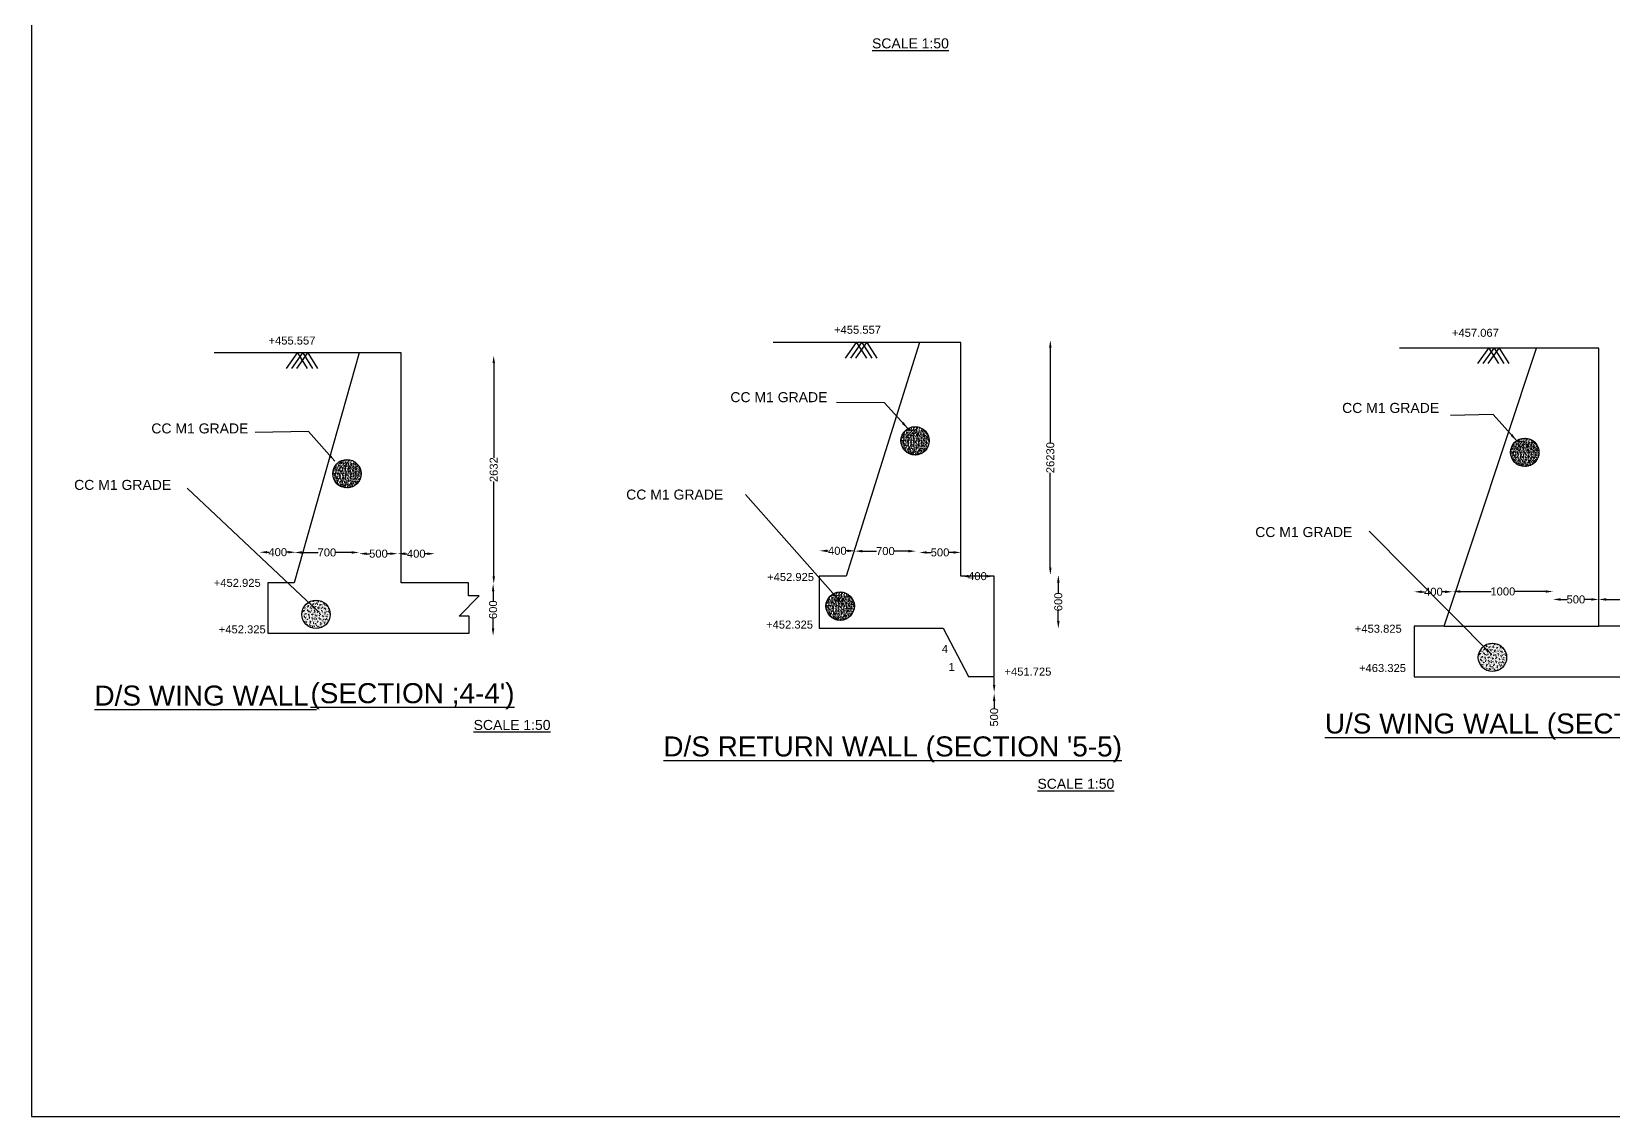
# Model space of a CAD drawing. Header units: millimetres. Extents: x -53222640 to -53191500, y 22140800 to 22162376.
# Drawn here: x -53222640 to -53206825, y 22140800 to 22151642 of the extents above; entities that cross this region are included whole.
import ezdxf

# ---------------------------------------------------------------- set-up
doc = ezdxf.new("R2010")
doc.units = ezdxf.units.MM
doc.header["$MEASUREMENT"] = 0
for name, color, linetype in [('DIMENSION', 7, 'Continuous'), ('DRAWING', 2, 'Continuous'), ('TEXT', 255, 'Continuous')]:
    doc.layers.add(name, color=color, linetype=linetype)
doc.styles.get("Standard").update_dxf_attribs({"font": 'arial.ttf', "height": 80})
doc.dimstyles.get("Standard").update_dxf_attribs({"dimtxt": 80, "dimasz": 75, "dimexe": 0.18, "dimexo": 0.0625, "dimgap": 0.09, "dimtad": 0, "dimdec": 0, "dimzin": 0, "dimdsep": 46, "dimtxsty": 'Standard', "dimcen": 0.09, "dimse1": 1, "dimse2": 1, "dimadec": 0, "dimazin": 0, "dimtfac": 1, "dimtdec": 0, "dimtofl": 0, "dimtmove": 0, "dimatfit": 3, "dimfxl": 1, "dimtolj": 1, "dimtzin": 0, "dimarcsym": 0})

# ---------------------------------------------------------------- blocks, each defined once
blk = doc.blocks.new('*D82')
at = {"layer": 'Defpoints', "color": 0, "transparency": 16777216}
for p in [(-53206356, 22145966.5), (-53206972, 22145699.5), (-53206356, 22145699.5)]:
    blk.add_point(p, dxfattribs=at)
at = {"layer": 'DIMENSION', "color": 0, "lineweight": -2, "transparency": 16777216}
for p, q in [((-53206897, 22145966.5), (-53206753.93993179, 22145966.5)), ((-53206431, 22145966.5), (-53206574.06006821, 22145966.5))]:
    blk.add_line(p, q, dxfattribs=at)
at = {"layer": 'DIMENSION', "color": 0, "transparency": 16777216}
for points in [[(-53206897, 22145979), (-53206897, 22145954), (-53206972, 22145966.5)], [(-53206431, 22145979), (-53206431, 22145954), (-53206356, 22145966.5)]]:
    blk.add_solid(points, dxfattribs=at)
at = {"layer": 'DIMENSION', "color": 0, "transparency": 16777216, "insert": (-53206664, 22145966.5), "char_height": 80, "attachment_point": 5}
blk.add_mtext('\\A1;400', dxfattribs=at)
blk = doc.blocks.new('*D83')
at = {"layer": 'Defpoints', "color": 0, "transparency": 16777216}
for p in [(-53207428.5, 22145966.5), (-53207428.5, 22145954), (-53206972, 22145966.5)]:
    blk.add_point(p, dxfattribs=at)
at = {"layer": 'DIMENSION', "color": 0, "lineweight": -2, "transparency": 16777216}
for p, q in [((-53207353.5, 22145966.5), (-53207288.58010914, 22145966.5)), ((-53207047, 22145966.5), (-53207111.91989086, 22145966.5))]:
    blk.add_line(p, q, dxfattribs=at)
at = {"layer": 'DIMENSION', "color": 0, "transparency": 16777216}
for points in [[(-53207353.5, 22145979), (-53207353.5, 22145954), (-53207428.5, 22145966.5)], [(-53207047, 22145979), (-53207047, 22145954), (-53206972, 22145966.5)]]:
    blk.add_solid(points, dxfattribs=at)
at = {"layer": 'DIMENSION', "color": 0, "transparency": 16777216, "insert": (-53207200.25, 22145966.5), "char_height": 80, "attachment_point": 5}
blk.add_mtext('\\A1;500', dxfattribs=at)
blk = doc.blocks.new('*D84')
at = {"layer": 'Defpoints', "color": 0, "transparency": 16777216}
for p in [(-53208432.10703153, 22146046), (-53208432.10703153, 22145953.54752208), (-53207428.5, 22145966.5)]:
    blk.add_point(p, dxfattribs=at)
at = {"layer": 'DIMENSION', "color": 0, "lineweight": -2, "transparency": 16777216}
for p, q in [((-53208357.10703153, 22146046), (-53208045.94603964, 22146046)), ((-53207503.5, 22146046), (-53207814.66099188, 22146046))]:
    blk.add_line(p, q, dxfattribs=at)
at = {"layer": 'DIMENSION', "color": 0, "transparency": 16777216}
for points in [[(-53208357.10703153, 22146058.5), (-53208357.10703153, 22146033.5), (-53208432.10703153, 22146046)], [(-53207503.5, 22146058.5), (-53207503.5, 22146033.5), (-53207428.5, 22146046)]]:
    blk.add_solid(points, dxfattribs=at)
at = {"layer": 'DIMENSION', "color": 0, "transparency": 16777216, "insert": (-53207930.30351576, 22146046), "char_height": 80, "attachment_point": 5}
blk.add_mtext('\\A1;1000', dxfattribs=at)
blk = doc.blocks.new('*D85')
at = {"layer": 'Defpoints', "color": 0, "transparency": 16777216}
for p in [(-53208816.5, 22146043), (-53208816.5, 22146009), (-53208432.10703153, 22146046)]:
    blk.add_point(p, dxfattribs=at)
at = {"layer": 'DIMENSION', "color": 0, "lineweight": -2, "transparency": 16777216}
for p, q in [((-53208741.5, 22146043), (-53208714.24344755, 22146043)), ((-53208507.10703153, 22146043), (-53208534.36358397, 22146043))]:
    blk.add_line(p, q, dxfattribs=at)
at = {"layer": 'DIMENSION', "color": 0, "transparency": 16777216}
for points in [[(-53208741.5, 22146055.5), (-53208741.5, 22146030.5), (-53208816.5, 22146043)], [(-53208507.10703153, 22146055.5), (-53208507.10703153, 22146030.5), (-53208432.10703153, 22146043)]]:
    blk.add_solid(points, dxfattribs=at)
at = {"layer": 'DIMENSION', "color": 0, "transparency": 16777216, "insert": (-53208624.30351576, 22146043), "char_height": 80, "attachment_point": 5}
blk.add_mtext('\\A1;400', dxfattribs=at)
blk = doc.blocks.new('*D86')
at = {"layer": 'Defpoints', "color": 0, "transparency": 16777216}
for p in [(-53212394.5, 22146210), (-53212389.5, 22145675), (-53212375, 22145675)]:
    blk.add_point(p, dxfattribs=at)
at = {"layer": 'DIMENSION', "color": 0, "lineweight": -2, "transparency": 16777216}
for p, q in [((-53212375, 22146135), (-53212375, 22146031.04839018)), ((-53212375, 22145750), (-53212375, 22145853.95160982))]:
    blk.add_line(p, q, dxfattribs=at)
at = {"layer": 'DIMENSION', "color": 0, "transparency": 16777216}
for points in [[(-53212387.5, 22146135), (-53212362.5, 22146135), (-53212375, 22146210)], [(-53212387.5, 22145750), (-53212362.5, 22145750), (-53212375, 22145675)]]:
    blk.add_solid(points, dxfattribs=at)
at = {"layer": 'DIMENSION', "color": 0, "transparency": 16777216, "insert": (-53212375.00000001, 22145942.49999999), "char_height": 80, "attachment_point": 5, "rotation": 90}
blk.add_mtext('\\A1;600', dxfattribs=at)
blk = doc.blocks.new('*D87')
at = {"layer": 'Defpoints', "color": 0, "transparency": 16777216}
for p in [(-53212455, 22148558.5), (-53212375, 22148558.5), (-53212394.5, 22146210)]:
    blk.add_point(p, dxfattribs=at)
at = {"layer": 'DIMENSION', "color": 0, "lineweight": -2, "transparency": 16777216}
for p, q in [((-53212455, 22148483.5), (-53212455, 22147535.41776262)), ((-53212455, 22146285), (-53212455, 22147233.08223738))]:
    blk.add_line(p, q, dxfattribs=at)
at = {"layer": 'DIMENSION', "color": 0, "transparency": 16777216}
for points in [[(-53212467.5, 22148483.5), (-53212442.5, 22148483.5), (-53212455, 22148558.5)], [(-53212467.5, 22146285), (-53212442.5, 22146285), (-53212455, 22146210)]]:
    blk.add_solid(points, dxfattribs=at)
at = {"layer": 'DIMENSION', "color": 0, "transparency": 16777216, "insert": (-53212455.00000001, 22147384.24999999), "char_height": 80, "attachment_point": 5, "rotation": 90}
blk.add_mtext('\\A1;26230', dxfattribs=at)
blk = doc.blocks.new('*D88')
at = {"layer": 'Defpoints', "color": 0, "transparency": 16777216}
for p in [(-53213295.5, 22145036.5), (-53213022.5, 22145027.5), (-53213016.5, 22145027.5)]:
    blk.add_point(p, dxfattribs=at)
at = {"layer": 'DIMENSION', "color": 0, "lineweight": -2, "transparency": 16777216}
for p, q in [((-53213016.5, 22145111.5), (-53213016.5, 22145186.5)), ((-53213016.5, 22144952.5), (-53213016.5, 22144877.5))]:
    blk.add_line(p, q, dxfattribs=at)
at = {"layer": 'DIMENSION', "color": 0, "transparency": 16777216}
for points in [[(-53213029, 22145111.5), (-53213004, 22145111.5), (-53213016.5, 22145036.5)], [(-53213029, 22144952.5), (-53213004, 22144952.5), (-53213016.5, 22145027.5)]]:
    blk.add_solid(points, dxfattribs=at)
at = {"layer": 'DIMENSION', "color": 0, "transparency": 16777216, "insert": (-53213016.50000001, 22144789.16989085), "char_height": 80, "attachment_point": 5, "rotation": 90}
blk.add_mtext('\\A1;500', dxfattribs=at)
blk = doc.blocks.new('*D89')
at = {"layer": 'Defpoints', "color": 0, "transparency": 16777216}
for p in [(-53213350.5, 22146199), (-53213017, 22146199), (-53213017, 22146199)]:
    blk.add_point(p, dxfattribs=at)
at = {"layer": 'DIMENSION', "color": 0, "lineweight": -2, "transparency": 16777216}
for p, q in [((-53213275.5, 22146199), (-53213273.68993179, 22146199)), ((-53213092, 22146199), (-53213093.81006821, 22146199))]:
    blk.add_line(p, q, dxfattribs=at)
at = {"layer": 'DIMENSION', "color": 0, "transparency": 16777216}
for points in [[(-53213275.5, 22146211.5), (-53213275.5, 22146186.5), (-53213350.5, 22146199)], [(-53213092, 22146211.5), (-53213092, 22146186.5), (-53213017, 22146199)]]:
    blk.add_solid(points, dxfattribs=at)
at = {"layer": 'DIMENSION', "color": 0, "transparency": 16777216, "insert": (-53213183.75, 22146199), "char_height": 80, "attachment_point": 5}
blk.add_mtext('\\A1;400', dxfattribs=at)
blk = doc.blocks.new('*D90')
at = {"layer": 'Defpoints', "color": 0, "transparency": 16777216}
for p in [(-53213765, 22146497.5), (-53213350.5, 22146463), (-53213765, 22146436.5)]:
    blk.add_point(p, dxfattribs=at)
at = {"layer": 'DIMENSION', "color": 0, "lineweight": -2, "transparency": 16777216}
for p, q in [((-53213690, 22146436.5), (-53213646.08010914, 22146436.5)), ((-53213425.5, 22146436.5), (-53213469.41989086, 22146436.5))]:
    blk.add_line(p, q, dxfattribs=at)
at = {"layer": 'DIMENSION', "color": 0, "transparency": 16777216}
for points in [[(-53213690, 22146449), (-53213690, 22146424), (-53213765, 22146436.5)], [(-53213425.5, 22146449), (-53213425.5, 22146424), (-53213350.5, 22146436.5)]]:
    blk.add_solid(points, dxfattribs=at)
at = {"layer": 'DIMENSION', "color": 0, "transparency": 16777216, "insert": (-53213557.75, 22146436.5), "char_height": 80, "attachment_point": 5}
blk.add_mtext('\\A1;500', dxfattribs=at)
blk = doc.blocks.new('*D91')
at = {"layer": 'Defpoints', "color": 0, "transparency": 16777216}
for p in [(-53214408.69416546, 22146474.81241716), (-53213799.5, 22146484), (-53214408.69416546, 22146449.5)]:
    blk.add_point(p, dxfattribs=at)
at = {"layer": 'DIMENSION', "color": 0, "lineweight": -2, "transparency": 16777216}
for p, q in [((-53214333.69416546, 22146449.5), (-53214192.09977032, 22146449.5)), ((-53213874.5, 22146449.5), (-53214016.09439515, 22146449.5))]:
    blk.add_line(p, q, dxfattribs=at)
at = {"layer": 'DIMENSION', "color": 0, "transparency": 16777216}
for points in [[(-53214333.69416546, 22146462), (-53214333.69416546, 22146437), (-53214408.69416546, 22146449.5)], [(-53213874.5, 22146462), (-53213874.5, 22146437), (-53213799.5, 22146449.5)]]:
    blk.add_solid(points, dxfattribs=at)
at = {"layer": 'DIMENSION', "color": 0, "transparency": 16777216, "insert": (-53214104.09708273, 22146449.5), "char_height": 80, "attachment_point": 5}
blk.add_mtext('\\A1;700', dxfattribs=at)
blk = doc.blocks.new('*D92')
at = {"layer": 'Defpoints', "color": 0, "transparency": 16777216}
for p in [(-53214761, 22146452.5), (-53214761, 22146437), (-53214408.69416546, 22146449.5)]:
    blk.add_point(p, dxfattribs=at)
at = {"layer": 'DIMENSION', "color": 0, "lineweight": -2, "transparency": 16777216}
for p, q in [((-53214686, 22146452.5), (-53214674.78701452, 22146452.5)), ((-53214483.69416546, 22146452.5), (-53214494.90715095, 22146452.5))]:
    blk.add_line(p, q, dxfattribs=at)
at = {"layer": 'DIMENSION', "color": 0, "transparency": 16777216}
for points in [[(-53214686, 22146465), (-53214686, 22146440), (-53214761, 22146452.5)], [(-53214483.69416546, 22146465), (-53214483.69416546, 22146440), (-53214408.69416546, 22146452.5)]]:
    blk.add_solid(points, dxfattribs=at)
at = {"layer": 'DIMENSION', "color": 0, "transparency": 16777216, "insert": (-53214584.84708273, 22146452.5), "char_height": 80, "attachment_point": 5}
blk.add_mtext('\\A1;400', dxfattribs=at)
blk = doc.blocks.new('*D93')
at = {"layer": 'Defpoints', "color": 0, "transparency": 16777216}
for p in [(-53217984, 22148403.5), (-53218020, 22146124), (-53217996, 22146124)]:
    blk.add_point(p, dxfattribs=at)
at = {"layer": 'DIMENSION', "color": 0, "lineweight": -2, "transparency": 16777216}
for p, q in [((-53218020, 22148328.5), (-53218020, 22147383.5671487)), ((-53218020, 22146199), (-53218020, 22147143.9328513))]:
    blk.add_line(p, q, dxfattribs=at)
at = {"layer": 'DIMENSION', "color": 0, "transparency": 16777216}
for points in [[(-53218032.5, 22148328.5), (-53218007.5, 22148328.5), (-53218020, 22148403.5)], [(-53218032.5, 22146199), (-53218007.5, 22146199), (-53218020, 22146124)]]:
    blk.add_solid(points, dxfattribs=at)
at = {"layer": 'DIMENSION', "color": 0, "transparency": 16777216, "insert": (-53218020.00000001, 22147263.74999999), "char_height": 80, "attachment_point": 5, "rotation": 90}
blk.add_mtext('\\A1;2632', dxfattribs=at)
blk = doc.blocks.new('*D94')
at = {"layer": 'Defpoints', "color": 0, "transparency": 16777216}
for p in [(-53218020, 22146124), (-53218032, 22145603.5), (-53218026.5, 22145603.5)]:
    blk.add_point(p, dxfattribs=at)
at = {"layer": 'DIMENSION', "color": 0, "lineweight": -2, "transparency": 16777216}
for p, q in [((-53218026.5, 22146049), (-53218026.5, 22145952.29839018)), ((-53218026.5, 22145678.5), (-53218026.5, 22145775.20160982))]:
    blk.add_line(p, q, dxfattribs=at)
at = {"layer": 'DIMENSION', "color": 0, "transparency": 16777216}
for points in [[(-53218039, 22146049), (-53218014, 22146049), (-53218026.5, 22146124)], [(-53218039, 22145678.5), (-53218014, 22145678.5), (-53218026.5, 22145603.5)]]:
    blk.add_solid(points, dxfattribs=at)
at = {"layer": 'DIMENSION', "color": 0, "transparency": 16777216, "insert": (-53218026.50000001, 22145863.74999999), "char_height": 80, "attachment_point": 5, "rotation": 90}
blk.add_mtext('\\A1;600', dxfattribs=at)
blk = doc.blocks.new('*D95')
at = {"layer": 'Defpoints', "color": 0, "transparency": 16777216}
for p in [(-53218980, 22146388), (-53218610, 22146423.5), (-53218610, 22146382)]:
    blk.add_point(p, dxfattribs=at)
at = {"layer": 'DIMENSION', "color": 0, "lineweight": -2, "transparency": 16777216}
for p, q in [((-53218905, 22146423.5), (-53218884.93993179, 22146423.5)), ((-53218685, 22146423.5), (-53218705.06006821, 22146423.5))]:
    blk.add_line(p, q, dxfattribs=at)
at = {"layer": 'DIMENSION', "color": 0, "transparency": 16777216}
for points in [[(-53218905, 22146436), (-53218905, 22146411), (-53218980, 22146423.5)], [(-53218685, 22146436), (-53218685, 22146411), (-53218610, 22146423.5)]]:
    blk.add_solid(points, dxfattribs=at)
at = {"layer": 'DIMENSION', "color": 0, "transparency": 16777216, "insert": (-53218795, 22146423.5), "char_height": 80, "attachment_point": 5}
blk.add_mtext('\\A1;400', dxfattribs=at)
blk = doc.blocks.new('*D96')
at = {"layer": 'Defpoints', "color": 0, "transparency": 16777216}
for p in [(-53219365.5, 22146424), (-53219365.5, 22146424), (-53218980, 22146423.5)]:
    blk.add_point(p, dxfattribs=at)
at = {"layer": 'DIMENSION', "color": 0, "lineweight": -2, "transparency": 16777216}
for p, q in [((-53219290.5, 22146424), (-53219261.08010914, 22146424)), ((-53219055, 22146424), (-53219084.41989086, 22146424))]:
    blk.add_line(p, q, dxfattribs=at)
at = {"layer": 'DIMENSION', "color": 0, "transparency": 16777216}
for points in [[(-53219290.5, 22146436.5), (-53219290.5, 22146411.5), (-53219365.5, 22146424)], [(-53219055, 22146436.5), (-53219055, 22146411.5), (-53218980, 22146424)]]:
    blk.add_solid(points, dxfattribs=at)
at = {"layer": 'DIMENSION', "color": 0, "transparency": 16777216, "insert": (-53219172.75, 22146424), "char_height": 80, "attachment_point": 5}
blk.add_mtext('\\A1;500', dxfattribs=at)
blk = doc.blocks.new('*D97')
at = {"layer": 'Defpoints', "color": 0, "transparency": 16777216}
for p in [(-53220011, 22146436), (-53220011, 22146436), (-53219365.5, 22146424)]:
    blk.add_point(p, dxfattribs=at)
at = {"layer": 'DIMENSION', "color": 0, "lineweight": -2, "transparency": 16777216}
for p, q in [((-53219936, 22146436), (-53219776.25268759, 22146436)), ((-53219440.5, 22146436), (-53219600.24731241, 22146436))]:
    blk.add_line(p, q, dxfattribs=at)
at = {"layer": 'DIMENSION', "color": 0, "transparency": 16777216}
for points in [[(-53219936, 22146448.5), (-53219936, 22146423.5), (-53220011, 22146436)], [(-53219440.5, 22146448.5), (-53219440.5, 22146423.5), (-53219365.5, 22146436)]]:
    blk.add_solid(points, dxfattribs=at)
at = {"layer": 'DIMENSION', "color": 0, "transparency": 16777216, "insert": (-53219688.25, 22146436), "char_height": 80, "attachment_point": 5}
blk.add_mtext('\\A1;700', dxfattribs=at)
blk = doc.blocks.new('*D98')
at = {"layer": 'Defpoints', "color": 0, "transparency": 16777216}
for p in [(-53220360.5, 22146453.5), (-53220360.5, 22146438.5), (-53219999.32432432, 22146437.94594594)]:
    blk.add_point(p, dxfattribs=at)
at = {"layer": 'DIMENSION', "color": 0, "lineweight": -2, "transparency": 16777216}
for p, q in [((-53220285.5, 22146438.5), (-53220269.85209395, 22146438.5)), ((-53220074.32432432, 22146438.5), (-53220089.97223037, 22146438.5))]:
    blk.add_line(p, q, dxfattribs=at)
at = {"layer": 'DIMENSION', "color": 0, "transparency": 16777216}
for points in [[(-53220285.5, 22146451), (-53220285.5, 22146426), (-53220360.5, 22146438.5)], [(-53220074.32432432, 22146451), (-53220074.32432432, 22146426), (-53219999.32432432, 22146438.5)]]:
    blk.add_solid(points, dxfattribs=at)
at = {"layer": 'DIMENSION', "color": 0, "transparency": 16777216, "insert": (-53220179.91216216, 22146438.5), "char_height": 80, "attachment_point": 5}
blk.add_mtext('\\A1;400', dxfattribs=at)

msp = doc.modelspace()

# ---------------------------------------------------------------- hatches: boundary and pattern name
at = {"layer": 'DIMENSION'}
h = msp.add_hatch(dxfattribs=at)
h.set_pattern_fill('AR-CONC', color=0, scale=5)
h.set_pattern_definition([(49.99999999999999, (1373.785005271435, -10618.13441898674), (35.86300913003767, -3.137606749129755), [3.75, -41.25]), (355, (1373.785005271435, -10618.13441898674), (-6.937566680650001, 37.60960668500059), [3, -33]), (100.45144446, (1376.773589321435, -10618.39588618674), (28.9254423363556, 34.47199954843147), [3.187009599999999, -35.05710559999999]), (46.18420000000001, (1373.785005271435, -10608.13441898674), (53.36206653357862, -8.275964039653827), [5.625, -61.875]), (96.63563549, (1378.231842521435, -10608.82408433674), (46.73309728371142, 48.70593003872752), [4.7805171, -52.58568799999999]), (351.1841639899999, (1373.785005271435, -10608.13441898674), (46.73309725273866, 48.70593001349951), [4.5, -49.50000005]), (21, (1378.785005271435, -10610.63441898674), (29.84535260592308, -20.13094453326694), [3.75, -41.25]), (326.0000000000001, (1378.785005271435, -10610.63441898674), (12.16576659607909, 36.25750225234265), [3, -33]), (71.45144474, (1381.272117971435, -10612.31199768674), (42.01111883649855, 16.12655764031769), [3.1870095, -35.0571056]), (37.50000000000001, (1373.785005271435, -10618.13441898674), (0.6079927658645334, 16.64469269156557), [0, -32.59999999999999, 0, -33.5, 0, -33.125]), (7.499999999999999, (1373.785005271435, -10618.13441898674), (13.15347687210743, 19.72058559411801), [0, -19.1, 0, -31.85, 0, -12.625]), (327.5, (1362.635005271435, -10618.13441898674), (26.69112180862045, -1.127743586718988), [0, -12.5, 0, -39, 0, -51.75]), (317.5, (1357.635005271435, -10618.13441898674), (29.15930846711931, 5.005249116615886), [0, -16.25, 0, -25.9, 0, -36.75])])
h.paths.add_polyline_path([(-53213665.25285189, 22147552.36558101, 1), (-53213949.17713757, 22147552.36558101, 1)])
h = msp.add_hatch(dxfattribs=at)
h.set_pattern_fill('AR-CONC', color=0, scale=5)
h.set_pattern_definition([(49.99999999999999, (7469.785005271435, -10733.63441898674), (35.86300913003767, -3.137606749129755), [3.75, -41.25]), (355, (7469.785005271435, -10733.63441898674), (-6.937566680650001, 37.60960668500059), [3, -33]), (100.45144446, (7472.773589321435, -10733.89588618674), (28.9254423363556, 34.47199954843147), [3.187009599999999, -35.05710559999999]), (46.18420000000001, (7469.785005271435, -10723.63441898674), (53.36206653357862, -8.275964039653827), [5.625, -61.875]), (96.63563549, (7474.231842521434, -10724.32408433674), (46.73309728371142, 48.70593003872752), [4.7805171, -52.58568799999999]), (351.1841639899999, (7469.785005271435, -10723.63441898674), (46.73309725273866, 48.70593001349951), [4.5, -49.50000005]), (21, (7474.785005271435, -10726.13441898674), (29.84535260592308, -20.13094453326694), [3.75, -41.25]), (326.0000000000001, (7474.785005271435, -10726.13441898674), (12.16576659607909, 36.25750225234265), [3, -33]), (71.45144474, (7477.272117971434, -10727.81199768674), (42.01111883649855, 16.12655764031769), [3.1870095, -35.0571056]), (37.50000000000001, (7469.785005271435, -10733.63441898674), (0.6079927658645334, 16.64469269156557), [0, -32.59999999999999, 0, -33.5, 0, -33.125]), (7.499999999999999, (7469.785005271435, -10733.63441898674), (13.15347687210743, 19.72058559411801), [0, -19.1, 0, -31.85, 0, -12.625]), (327.5, (7458.635005271435, -10733.63441898674), (26.69112180862045, -1.127743586718988), [0, -12.5, 0, -39, 0, -51.75]), (317.5, (7453.635005271435, -10733.63441898674), (29.15930846711931, 5.005249116615886), [0, -16.25, 0, -25.9, 0, -36.75])])
h.paths.add_polyline_path([(-53207569.25285189, 22147436.86558101, 1), (-53207853.17713757, 22147436.86558101, 1)])
h = msp.add_hatch(dxfattribs=at)
h.set_pattern_fill('AR-CONC', color=0, scale=5)
h.set_pattern_definition([(49.99999999999999, (-4306.903459869325, -10947.17534941062), (35.86300913003767, -3.137606749129755), [3.75, -41.25]), (355, (-4306.903459869325, -10947.17534941062), (-6.937566680650001, 37.60960668500059), [3, -33]), (100.45144446, (-4303.914875819325, -10947.43681661062), (28.9254423363556, 34.47199954843147), [3.187009599999998, -35.05710559999998]), (46.18420000000001, (-4306.903459869325, -10937.17534941062), (53.36206653357862, -8.275964039653827), [5.625, -61.875]), (96.63563549, (-4302.456622619326, -10937.86501476062), (46.73309728371142, 48.70593003872752), [4.7805171, -52.58568799999999]), (351.1841639899999, (-4306.903459869325, -10937.17534941062), (46.73309725273866, 48.70593001349951), [4.5, -49.50000005]), (21, (-4301.903459869325, -10939.67534941062), (29.84535260592308, -20.13094453326694), [3.75, -41.25]), (326.0000000000001, (-4301.903459869325, -10939.67534941062), (12.16576659607909, 36.25750225234265), [3, -33]), (71.45144474, (-4299.416347169325, -10941.35292811062), (42.01111883649855, 16.12655764031769), [3.1870095, -35.0571056]), (37.50000000000001, (-4306.903459869325, -10947.17534941062), (0.6079927658645334, 16.64469269156557), [0, -32.59999999999999, 0, -33.5, 0, -33.125]), (7.499999999999999, (-4306.903459869325, -10947.17534941062), (13.15347687210743, 19.72058559411801), [0, -19.1, 0, -31.85, 0, -12.625]), (327.5, (-4318.053459869325, -10947.17534941062), (26.69112180862045, -1.127743586718988), [0, -12.5, 0, -39, 0, -51.75]), (317.5, (-4323.053459869325, -10947.17534941062), (29.15930846711931, 5.005249116615886), [0, -16.25, 0, -25.9, 0, -36.75])])
h.paths.add_polyline_path([(-53219345.94131703, 22147223.32465059, 1), (-53219629.86560271, 22147223.32465059, 1)])
h = msp.add_hatch(dxfattribs=at)
h.set_pattern_fill('AR-CONC', color=0, scale=5)
h.set_pattern_definition([(49.99999999999999, (624.7850052714348, -12270.63441898674), (35.86300913003767, -3.137606749129755), [3.75, -41.25]), (355, (624.7850052714348, -12270.63441898674), (-6.937566680650001, 37.60960668500059), [3, -33]), (100.45144446, (627.7735893214348, -12270.89588618674), (28.9254423363556, 34.47199954843147), [3.187009599999999, -35.05710559999999]), (46.18420000000001, (624.7850052714348, -12260.63441898674), (53.36206653357862, -8.275964039653827), [5.625, -61.875]), (96.63563549, (629.2318425214348, -12261.32408433674), (46.73309728371142, 48.70593003872752), [4.7805171, -52.58568799999999]), (351.1841639899999, (624.7850052714348, -12260.63441898674), (46.73309725273866, 48.70593001349951), [4.5, -49.50000005]), (21, (629.7850052714348, -12263.13441898674), (29.84535260592308, -20.13094453326694), [3.75, -41.25]), (326.0000000000001, (629.7850052714348, -12263.13441898674), (12.16576659607909, 36.25750225234265), [3, -33]), (71.45144474, (632.2721179714348, -12264.81199768674), (42.01111883649855, 16.12655764031769), [3.1870095, -35.0571056]), (37.50000000000001, (624.7850052714348, -12270.63441898674), (0.6079927658645334, 16.64469269156557), [0, -32.59999999999999, 0, -33.5, 0, -33.125]), (7.499999999999999, (624.7850052714348, -12270.63441898674), (13.15347687210743, 19.72058559411801), [0, -19.1, 0, -31.85, 0, -12.625]), (327.5, (613.6350052714348, -12270.63441898674), (26.69112180862045, -1.127743586718988), [0, -12.5, 0, -39, 0, -51.75]), (317.5, (608.6350052714348, -12270.63441898674), (29.15930846711931, 5.005249116615886), [0, -16.25, 0, -25.9, 0, -36.75])])
h.paths.add_polyline_path([(-53214414.25285189, 22145899.86558101, 1), (-53214698.17713757, 22145899.86558101, 1)])
h = msp.add_hatch(dxfattribs=at)
h.set_pattern_fill('AR-CONC', color=0, scale=5)
h.set_pattern_definition([(49.99999999999999, (-4615.714994728565, -12353.13441898674), (35.86300913003767, -3.137606749129755), [3.75, -41.25]), (355, (-4615.714994728565, -12353.13441898674), (-6.937566680650001, 37.60960668500059), [3, -33]), (100.45144446, (-4612.726410678565, -12353.39588618674), (28.9254423363556, 34.47199954843147), [3.187009599999999, -35.05710559999999]), (46.18420000000001, (-4615.714994728565, -12343.13441898674), (53.36206653357862, -8.275964039653827), [5.625, -61.875]), (96.63563549, (-4611.268157478566, -12343.82408433674), (46.73309728371142, 48.70593003872752), [4.7805171, -52.58568799999999]), (351.1841639899999, (-4615.714994728565, -12343.13441898674), (46.73309725273866, 48.70593001349951), [4.5, -49.50000005]), (21, (-4610.714994728565, -12345.63441898674), (29.84535260592308, -20.13094453326694), [3.75, -41.25]), (326.0000000000001, (-4610.714994728565, -12345.63441898674), (12.16576659607909, 36.25750225234265), [3, -33]), (71.45144474, (-4608.227882028566, -12347.31199768674), (42.01111883649855, 16.12655764031769), [3.1870095, -35.0571056]), (37.50000000000001, (-4615.714994728565, -12353.13441898674), (0.6079927658645334, 16.64469269156557), [0, -32.59999999999999, 0, -33.5, 0, -33.125]), (7.499999999999999, (-4615.714994728565, -12353.13441898674), (13.15347687210743, 19.72058559411801), [0, -19.1, 0, -31.85, 0, -12.625]), (327.5, (-4626.864994728565, -12353.13441898674), (26.69112180862045, -1.127743586718988), [0, -12.5, 0, -39, 0, -51.75]), (317.5, (-4631.864994728565, -12353.13441898674), (29.15930846711931, 5.005249116615886), [0, -16.25, 0, -25.9, 0, -36.75])])
h.paths.add_polyline_path([(-53219654.75285189, 22145817.36558101, 1), (-53219938.67713757, 22145817.36558101, 1)])
h = msp.add_hatch(dxfattribs=at)
h.set_pattern_fill('AR-CONC', color=0, scale=5)
h.set_pattern_definition([(49.99999999999999, (7146.785005271435, -12783.13441898674), (35.86300913003767, -3.137606749129755), [3.75, -41.25]), (355, (7146.785005271435, -12783.13441898674), (-6.937566680650001, 37.60960668500059), [3, -33]), (100.45144446, (7149.773589321435, -12783.39588618674), (28.9254423363556, 34.47199954843147), [3.187009599999999, -35.05710559999999]), (46.18420000000001, (7146.785005271435, -12773.13441898674), (53.36206653357862, -8.275964039653827), [5.625, -61.875]), (96.63563549, (7151.231842521434, -12773.82408433674), (46.73309728371142, 48.70593003872752), [4.7805171, -52.58568799999999]), (351.1841639899999, (7146.785005271435, -12773.13441898674), (46.73309725273866, 48.70593001349951), [4.5, -49.50000005]), (21, (7151.785005271435, -12775.63441898674), (29.84535260592308, -20.13094453326694), [3.75, -41.25]), (326.0000000000001, (7151.785005271435, -12775.63441898674), (12.16576659607909, 36.25750225234265), [3, -33]), (71.45144474, (7154.272117971434, -12777.31199768674), (42.01111883649855, 16.12655764031769), [3.1870095, -35.0571056]), (37.50000000000001, (7146.785005271435, -12783.13441898674), (0.6079927658645334, 16.64469269156557), [0, -32.59999999999999, 0, -33.5, 0, -33.125]), (7.499999999999999, (7146.785005271435, -12783.13441898674), (13.15347687210743, 19.72058559411801), [0, -19.1, 0, -31.85, 0, -12.625]), (327.5, (7135.635005271435, -12783.13441898674), (26.69112180862045, -1.127743586718988), [0, -12.5, 0, -39, 0, -51.75]), (317.5, (7130.635005271435, -12783.13441898674), (29.15930846711931, 5.005249116615886), [0, -16.25, 0, -25.9, 0, -36.75])])
h.paths.add_polyline_path([(-53207892.25285189, 22145387.36558101, 1), (-53208176.17713757, 22145387.36558101, 1)])

# ---------------------------------------------------------------- linework, layer by layer
at = {"layer": 'DIMENSION', "color": 0}
for centre in [(-53213807.21499473, 22147552.36558101), (-53207711.21499473, 22147436.86558101), (-53219487.90345987, 22147223.32465059), (-53214556.21499473, 22145899.86558101), (-53219796.71499473, 22145817.36558101), (-53208034.21499473, 22145387.36558101)]:
    msp.add_circle(centre, 141.9621428409701, dxfattribs=at)
at = {"layer": 'DRAWING', "color": 0}
msp.add_lwpolyline([(-53191500.5, 22162376.5), (-53222640.5, 22162376.5), (-53222640.5, 22140799.5), (-53191500.5, 22140799.5)], close=True, dxfattribs=at)
for points in [[(-53213017, 22145197), (-53213017, 22146199), (-53213350.5, 22146199), (-53213350.5, 22148533.5), (-53215226.5, 22148533.5)], [(-53213764.5, 22148533.5), (-53214495, 22146199), (-53214766.5, 22146199), (-53214766.5, 22145679), (-53213527.5, 22145679), (-53213273, 22145197), (-53213017, 22145197)], [(-53214501.5, 22148379.5), (-53214391.5, 22148533.5), (-53214293.5, 22148379.5)], [(-53214448.5, 22148379.5), (-53214338.5, 22148533.5), (-53214240.5, 22148379.5)], [(-53214398.5, 22148379.5), (-53214288.5, 22148533.5), (-53214190.5, 22148379.5)], [(-53220017, 22146133), (-53220280, 22146133), (-53220280, 22145628), (-53218265.5, 22145628), (-53218265.5, 22145799), (-53218365, 22145799), (-53218166.5, 22146003), (-53218271.5, 22146003), (-53218271.5, 22146132.5), (-53218946.5, 22146132.5), (-53218946.5, 22148430), (-53220814, 22148430)], [(-53220093.25, 22148276), (-53219983.25, 22148430), (-53219885.25, 22148276)], [(-53220040.25, 22148276), (-53219930.25, 22148430), (-53219832.25, 22148276)], [(-53219365.5, 22148430), (-53220017, 22146133)], [(-53219990.25, 22148276), (-53219880.25, 22148430), (-53219782.25, 22148276)], [(-53208516.5, 22145699.5), (-53208817, 22145699.5), (-53208817, 22145193.5), (-53206292, 22145193.5), (-53206292, 22145361.5), (-53206395, 22145361.5), (-53206177.5, 22145579), (-53206294, 22145579), (-53206294, 22145699.5), (-53206972, 22145699.5), (-53206972, 22148478), (-53208965, 22148478)], [(-53208516.5, 22145699.5), (-53207593.5, 22148478)], [(-53208181.5, 22148324), (-53208071.5, 22148478), (-53207973.5, 22148324)], [(-53208128.5, 22148324), (-53208018.5, 22148478), (-53207920.5, 22148324)], [(-53208078.5, 22148324), (-53207968.5, 22148478), (-53207870.5, 22148324)], [(-53208516.5, 22145699.5), (-53206972, 22145699.5)]]:
    msp.add_lwpolyline(points, dxfattribs=at)

# ---------------------------------------------------------------- texts
at = {"layer": 'TEXT', "color": 0}
for s, height, p in [('%%USCALE 1:50', 100, (-53214237.9200735, 22151474.80498404)), ('+455.557', 80, (-53214617.49960563, 22148622.28793886)), ('+457.067', 80, (-53208439.43783042, 22148591.89197601)), ('+455.557', 80, (-53220272.09845448, 22148514.46602385)), ('CC M1 GRADE ', 100, (-53215654, 22147938.5)), ('CC M1 GRADE ', 100, (-53209537.5, 22147831)), ('CC M1 GRADE ', 100, (-53221443.5, 22147626)), ('CC M1 GRADE ', 100, (-53222215.5, 22147061.5)), ('CC M1 GRADE ', 100, (-53216695.5, 22146965)), ('CC M1 GRADE ', 100, (-53210406, 22146590)), ('+452.925', 80, (-53220819.32223283, 22146092.52495038)), ('+452.925', 80, (-53215286.89207269, 22146150.78790386)), ('+452.325', 80, (-53220769.23950507, 22145627.56071961)), ('+452.325', 80, (-53215296.952361, 22145675.12393887)), ('+453.825', 80, (-53209410.42964146, 22145633.75098774)), ('4', 80, (-53213539.53044121, 22145431.79117076)), ('1', 80, (-53213473.02454504, 22145251.09364464)), ('+451.725', 80, (-53212913.51802461, 22145205.3260832)), ('+463.325', 80, (-53209368.16443131, 22145241.07660943)), ('%%UD/S WING WALL ', 200, (-53222012.5, 22144905.5)), ("%%U(SECTION ;4-4')", 200, (-53219852.5, 22144929.5)), ('%%USCALE 1:50', 100, (-53218221, 22144662)), ('%%UU/S WING WALL (SECTION ;2-2)', 200, (-53209710.45367357, 22144626.43054955)), ("%%UD/S RETURN WALL (SECTION '5-5)", 200, (-53216324.35405484, 22144397.43022807)), ('%%USCALE 1:50', 100, (-53212584, 22144074))]:
    msp.add_text(s, height=height, dxfattribs=at).set_placement(p)

# ---------------------------------------------------------------- dimensions: what is measured, and where the dimension line sits
at = {"layer": 'DIMENSION', "color": 0}
for base, p1, p2, text, picture, middle in [((-53212455, 22148558.5), (-53212394.5, 22146210), (-53212375, 22148558.5), '26230', '*D87', (-53212455.00000001, 22147384.24999999)), ((-53218020, 22146124), (-53217984, 22148403.5), (-53217996, 22146124), '2632', '*D93', (-53218020.00000001, 22147263.74999999)), ((-53212375, 22145675), (-53212394.5, 22146210), (-53212389.5, 22145675), '600', '*D86', (-53212375.00000001, 22145942.49999999)), ((-53218026.5, 22145603.5), (-53218020, 22146124), (-53218032, 22145603.5), '600', '*D94', (-53218026.50000001, 22145863.74999999)), ((-53213016.5, 22145027.5), (-53213295.5, 22145036.5), (-53213022.5, 22145027.5), '500', '*D88', (-53213016.50000001, 22144789.16989085))]:
    dim = msp.add_linear_dim(base=base, p1=p1, p2=p2, angle=90, text=text, dimstyle='Standard', dxfattribs=at)
    dim.commit()
    dim.dimension.update_dxf_attribs({"geometry": picture, "text_midpoint": middle})
for base, p1, p2, text, picture, middle in [((-53220360.5, 22146438.5), (-53219999.32432432, 22146437.94594594), (-53220360.5, 22146453.5), '400', '*D98', (-53220179.91216216, 22146438.5)), ((-53220011, 22146436), (-53219365.5, 22146424), (-53220011, 22146436), '700', '*D97', (-53219688.25, 22146436)), ((-53219365.5, 22146424), (-53218980, 22146423.5), (-53219365.5, 22146424), '500', '*D96', (-53219172.75, 22146424)), ((-53218610, 22146423.5), (-53218980, 22146388), (-53218610, 22146382), '400', '*D95', (-53218795, 22146423.5)), ((-53214761, 22146452.5), (-53214408.69416546, 22146449.5), (-53214761, 22146437), '400', '*D92', (-53214584.84708273, 22146452.5)), ((-53214408.69416546, 22146449.5), (-53213799.5, 22146484), (-53214408.69416546, 22146474.81241716), '700', '*D91', (-53214104.09708273, 22146449.5)), ((-53213765, 22146436.5), (-53213350.5, 22146463), (-53213765, 22146497.5), '500', '*D90', (-53213557.75, 22146436.5)), ((-53213017, 22146199), (-53213350.5, 22146199), (-53213017, 22146199), '400', '*D89', (-53213183.75, 22146199)), ((-53208816.5, 22146043), (-53208432.10703153, 22146046), (-53208816.5, 22146009), '400', '*D85', (-53208624.30351576, 22146043)), ((-53208432.10703153, 22146046), (-53207428.5, 22145966.5), (-53208432.10703153, 22145953.54752208), '1000', '*D84', (-53207930.30351576, 22146046)), ((-53207428.5, 22145966.5), (-53206972, 22145966.5), (-53207428.5, 22145954), '500', '*D83', (-53207200.25, 22145966.5)), ((-53206356, 22145966.5), (-53206972, 22145699.5), (-53206356, 22145699.5), '400', '*D82', (-53206664, 22145966.5))]:
    dim = msp.add_linear_dim(base=base, p1=p1, p2=p2, text=text, dimstyle='Standard', dxfattribs=at)
    dim.commit()
    dim.dimension.update_dxf_attribs({"geometry": picture, "text_midpoint": middle})

# ---------------------------------------------------------------- leaders
for points in [[(-53213879.5, 22147674.5), (-53214114.5, 22147933.5), (-53214591.5, 22147936)], [(-53207794, 22147554.5), (-53208027, 22147815.5), (-53208454.5, 22147805)], [(-53219609.5, 22147350), (-53219872.5, 22147644), (-53220405.5, 22147636.5)], [(-53219775, 22145846.5), (-53221087, 22147079)], [(-53214526, 22145913), (-53215502, 22147016.5)], [(-53208040, 22145414), (-53209267.5, 22146649)]]:
    msp.add_leader(points, dimstyle='Standard', override={"dimgap": 0.09, "dimtad": 0}, dxfattribs=at)

doc.saveas('drawing.dxf')
